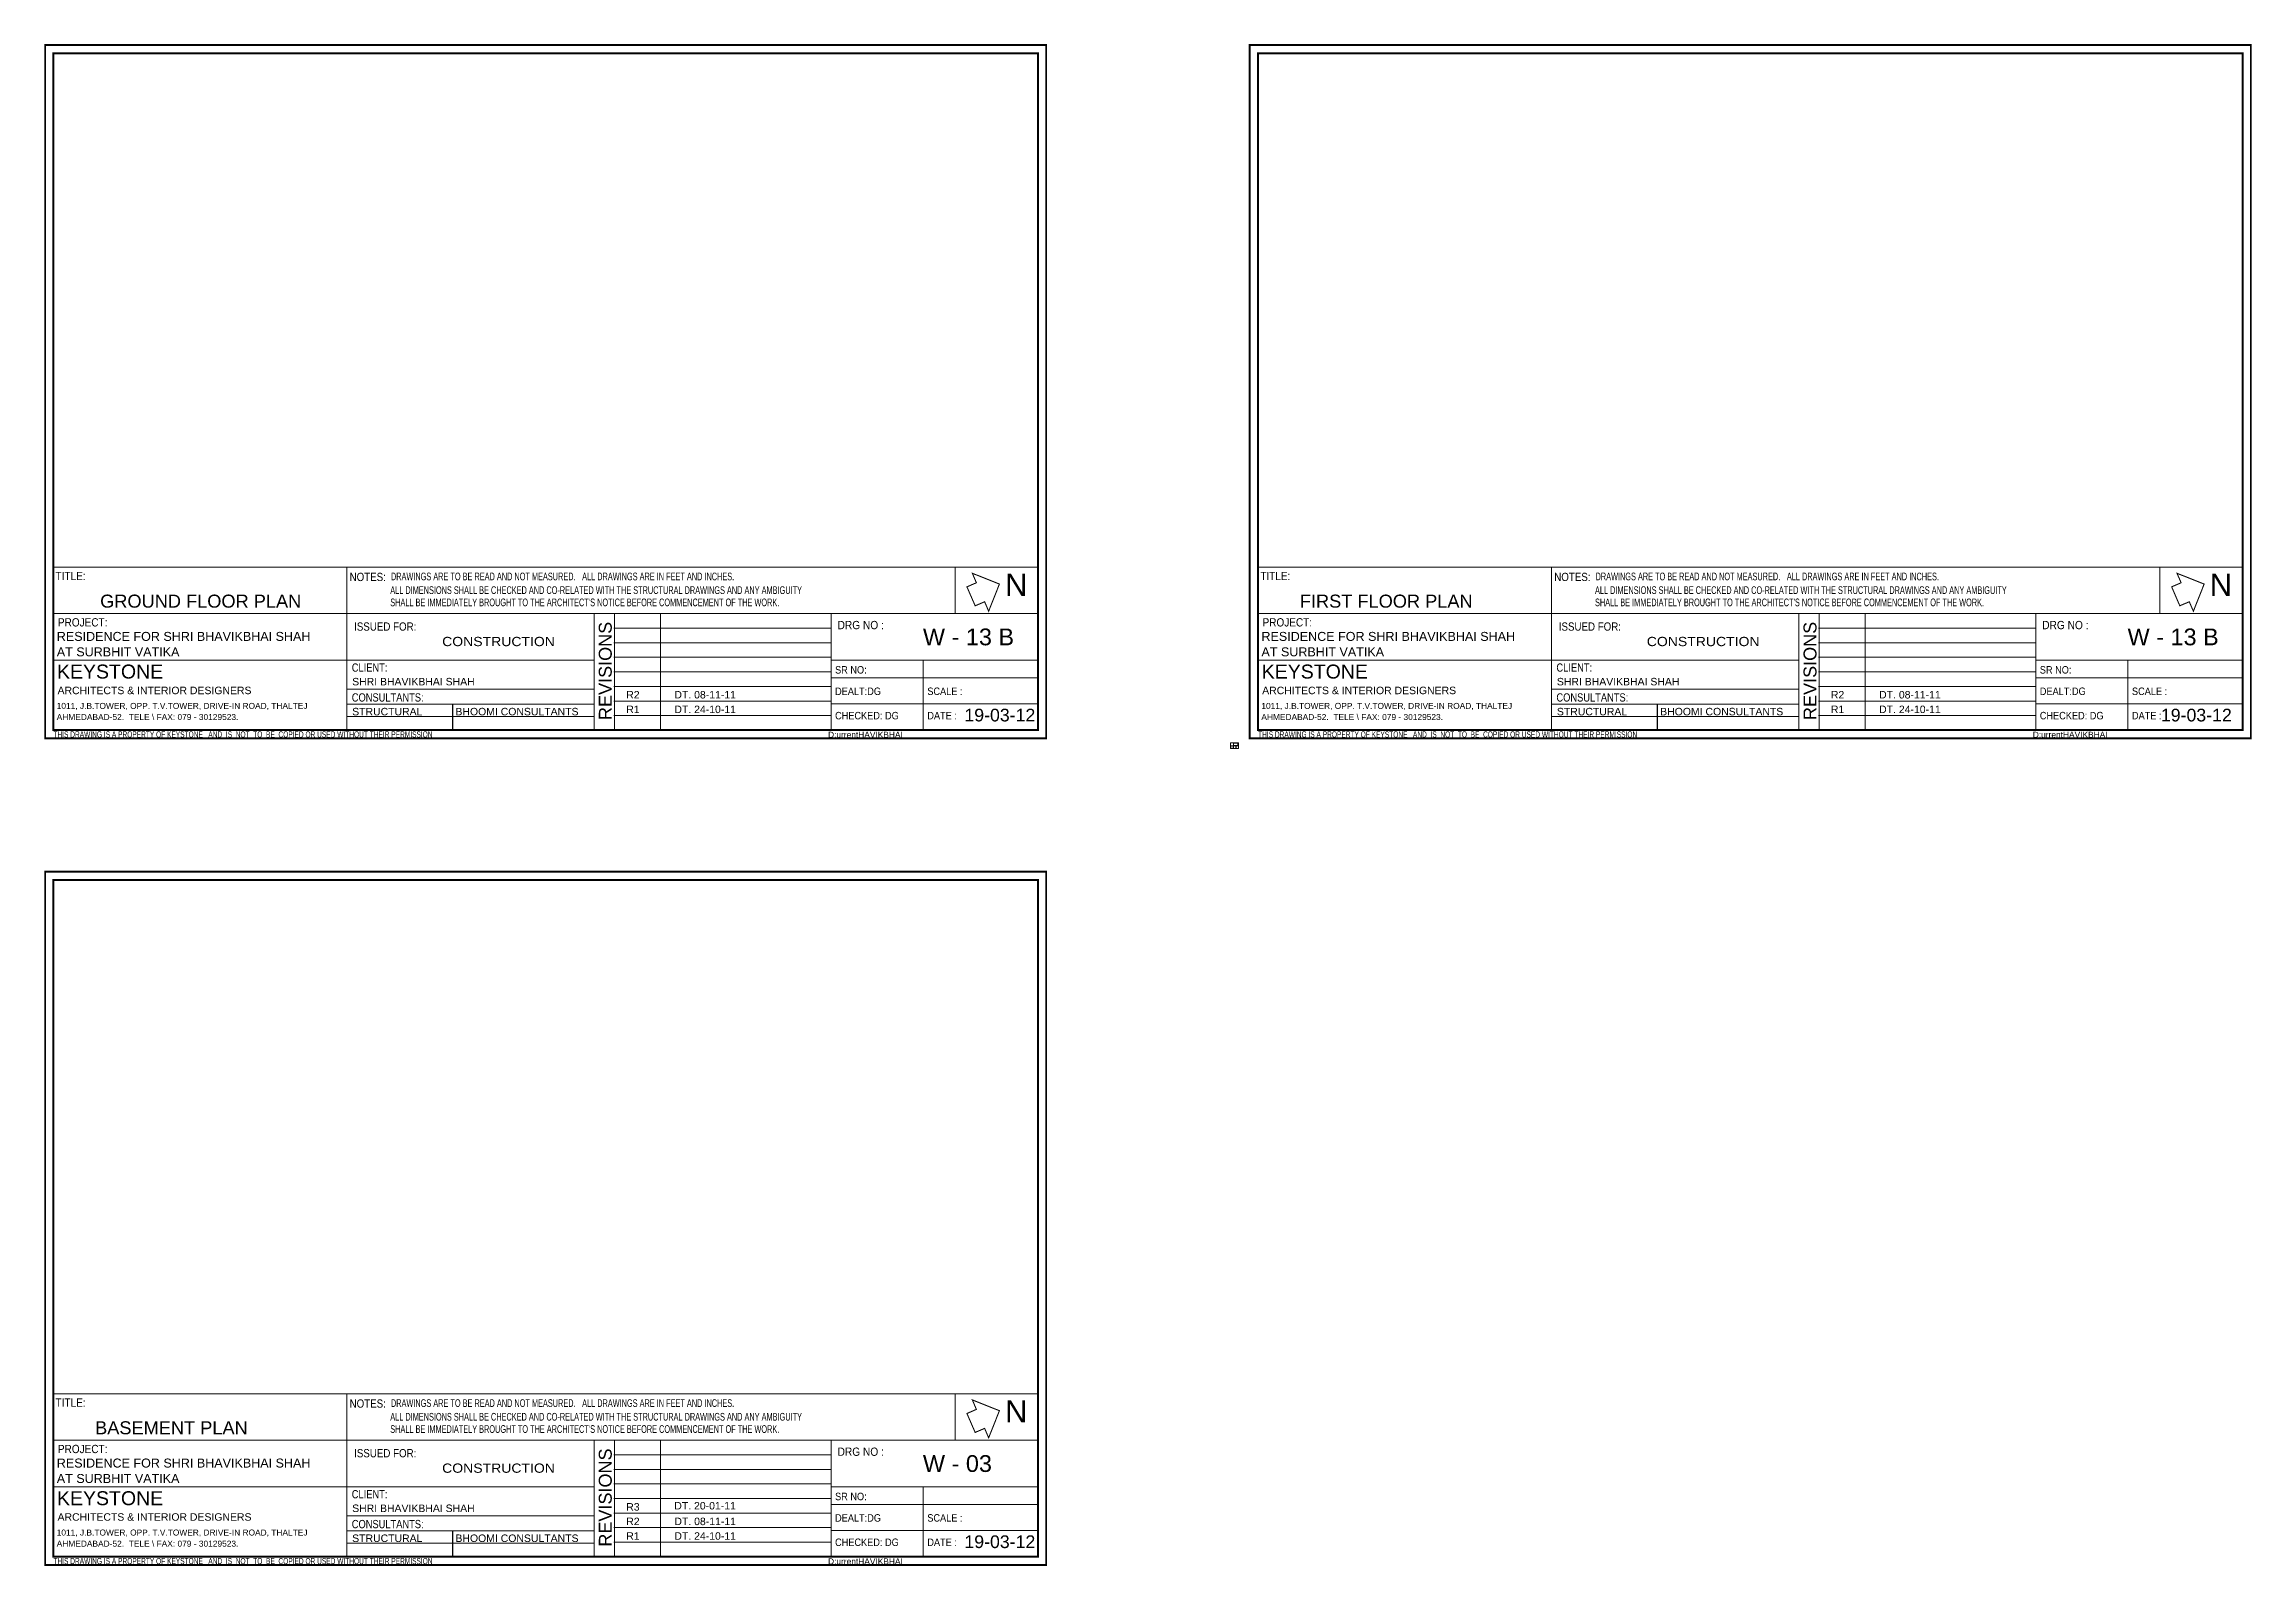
# Paper-space layout 'LIFT' of a CAD drawing. Header units: inches. Extents: x 172 to 2530, y -871 to 754.
# The model-space entities are those that its viewports show. They can reach past a viewport. Long polylines and large blocks are cut down to what shows.
import ezdxf

# ---------------------------------------------------------------- set-up
doc = ezdxf.new("R2010")
doc.units = ezdxf.units.IN
doc.header["$MEASUREMENT"] = 0
for name, color, linetype, lineweight in [('dim', 7, 'Continuous', 20), ('ele', 7, 'Continuous', 18), ('hatch', 8, 'Continuous', 5), ('LAYER-2', 7, 'Continuous', 9), ('title', 7, 'Continuous', 15)]:
    doc.layers.add(name, color=color, linetype=linetype, lineweight=lineweight)
doc.styles.add('1.5', font='arial.ttf', dxfattribs={"height": 1.5})
doc.styles.add('6', font='arial.ttf', dxfattribs={"height": 6})
doc.styles.add('details', font='arial.ttf', dxfattribs={"height": 3})
doc.styles.get("Standard").update_dxf_attribs({"font": 'arial.ttf'})
doc.styles.add('style1', font='arial.ttf', dxfattribs={"height": 12})

msp = doc.modelspace()

# ---------------------------------------------------------------- texts
at = {"layer": 'hatch', "insert": (475.677, 417.9), "char_height": 0.252, "attachment_point": 7, "style": '6'}
msp.add_mtext('\\P', dxfattribs=at)

psp = doc.layouts.new('LIFT')

# ---------------------------------------------------------------- linework, layer by layer
for p, q in [((608, 49.4), (608, 21.9)), ((1894.4, 49.4), (1894.4, 21.9)), ((608, -833.4), (608, -860.9))]:
    psp.add_line(p, q)
at = {"const_width": 1.12}
for points in [[(1157.4, 174.8), (1167.5, 179.2), (1163.2, 189.3), (1192.1, 177.8), (1180.6, 148.8), (1176.3, 158.9), (1166.2, 154.6)], [(2443.9, 174.8), (2454, 179.2), (2449.6, 189.3), (2478.6, 177.8), (2467.1, 148.8), (2462.7, 158.9), (2452.6, 154.6)], [(1157.4, -708), (1167.5, -703.6), (1163.2, -693.5), (1192.1, -705), (1180.6, -734), (1176.3, -723.9), (1166.2, -728.2)]]:
    psp.add_lwpolyline(points, close=True, dxfattribs=at)
for p in [(781.2, 130.6), (2067.6, 130.6), (781.2, 115.1), (781.2, 99.6), (2067.6, 115.1), (2067.6, 99.6), (781.2, 84), (2067.6, 84), (781.2, 68.5), (781.2, 52.9), (2067.6, 68.5), (2067.6, 52.9), (781.2, 37.4), (2067.6, 37.4), (781.2, -752.2), (781.2, -767.7), (781.2, -783.2), (781.2, -798.8), (781.2, -814.3), (781.2, -829.8), (781.2, -845.4)]:
    psp.add_point(p)
at = {"layer": 'ele'}
psp.add_lwpolyline([(1439, 8.1), (1447.5, 8.1), (1447.5, 2.1), (1439, 2.1)], close=True, dxfattribs=at)
at = {"layer": 'title'}
for p, q in [((181.8, 195.9), (1233.3, 195.9)), ((495.3, 195.9), (495.3, 21.9)), ((1145, 195.9), (1145, 146.2)), ((1468.2, 195.9), (2519.8, 195.9)), ((1781.7, 195.9), (1781.7, 21.9)), ((2431.4, 195.9), (2431.4, 146.2)), ((181.8, 146.2), (1233.3, 146.2)), ((181.8, 146.2), (1233.3, 146.2)), ((181.8, 146.2), (181.8, 21.9)), ((759.5, 146.2), (759.5, 21.9)), ((781.2, 146.2), (781.2, 21.9)), ((830.2, 146.2), (830.2, 21.9)), ((1012.3, 146.2), (1012.3, 21.9)), ((1233.3, 146.2), (1233.3, 21.9)), ((1468.2, 146.2), (2519.8, 146.2)), ((1468.2, 146.2), (2519.8, 146.2)), ((1468.2, 146.2), (1468.2, 21.9)), ((2045.9, 146.2), (2045.9, 21.9)), ((2067.6, 146.2), (2067.6, 21.9)), ((2116.6, 146.2), (2116.6, 21.9)), ((2298.7, 146.2), (2298.7, 21.9)), ((2519.8, 146.2), (2519.8, 21.9)), ((1012.3, 130.6), (781.2, 130.6)), ((2298.7, 130.6), (2067.6, 130.6)), ((181.8, 96.5), (495.3, 96.5)), ((495.3, 96.5), (759.5, 96.5)), ((1012.3, 115.1), (781.2, 115.1)), ((1012.3, 99.6), (781.2, 99.6)), ((1012.3, 96.5), (1233.3, 96.5)), ((1110.7, 21.9), (1110.7, 96.5)), ((1468.2, 96.5), (1781.7, 96.5)), ((1781.7, 96.5), (2045.9, 96.5)), ((2298.7, 115.1), (2067.6, 115.1)), ((2298.7, 99.6), (2067.6, 99.6)), ((2298.7, 96.5), (2519.8, 96.5)), ((2397.1, 21.9), (2397.1, 96.5)), ((1012.3, 84), (781.2, 84)), ((1233.3, 77.8), (1012.3, 77.8)), ((2298.7, 84), (2067.6, 84)), ((2519.8, 77.8), (2298.7, 77.8)), ((495.3, 65.4), (759.5, 65.4)), ((495.3, 49.4), (759.5, 49.4)), ((1012.3, 68.5), (781.2, 68.5)), ((1012.3, 52.9), (781.2, 52.9)), ((1233.3, 49.8), (1012.3, 49.8)), ((1781.7, 65.4), (2045.9, 65.4)), ((1781.7, 49.4), (2045.9, 49.4)), ((2298.7, 68.5), (2067.6, 68.5)), ((2298.7, 52.9), (2067.6, 52.9)), ((2519.8, 49.8), (2298.7, 49.8)), ((495.3, 36.3), (759.5, 36.3)), ((1012.3, 37.4), (781.2, 37.4)), ((1781.7, 36.3), (2045.9, 36.3)), ((2298.7, 37.4), (2067.6, 37.4)), ((1233.3, 21.9), (181.8, 21.9)), ((1233.3, 21.9), (181.8, 21.9)), ((2519.8, 21.9), (1468.2, 21.9)), ((2519.8, 21.9), (1468.2, 21.9)), ((181.8, -686.9), (1233.3, -686.9)), ((495.3, -686.9), (495.3, -860.9)), ((1145, -686.9), (1145, -736.6)), ((181.8, -736.6), (1233.3, -736.6)), ((181.8, -736.6), (1233.3, -736.6)), ((181.8, -736.6), (181.8, -860.9)), ((759.5, -736.6), (759.5, -860.9)), ((781.2, -736.6), (781.2, -860.9)), ((1012.3, -752.2), (781.2, -752.2)), ((830.2, -736.6), (830.2, -860.9)), ((1012.3, -736.6), (1012.3, -860.9)), ((1233.3, -736.6), (1233.3, -860.9)), ((1012.3, -767.7), (781.2, -767.7)), ((181.8, -786.3), (495.3, -786.3)), ((495.3, -786.3), (759.5, -786.3)), ((1012.3, -783.2), (781.2, -783.2)), ((1012.3, -798.8), (781.2, -798.8)), ((1012.3, -786.3), (1233.3, -786.3)), ((1110.7, -860.9), (1110.7, -786.3)), ((495.3, -817.4), (759.5, -817.4)), ((1012.3, -814.3), (781.2, -814.3)), ((1233.3, -805), (1012.3, -805)), ((495.3, -833.4), (759.5, -833.4)), ((495.3, -846.5), (759.5, -846.5)), ((1012.3, -829.8), (781.2, -829.8)), ((1012.3, -845.4), (781.2, -845.4)), ((1233.3, -833), (1012.3, -833)), ((1233.3, -860.9), (181.8, -860.9)), ((1233.3, -860.9), (181.8, -860.9))]:
    psp.add_line(p, q, dxfattribs=at)
at = {"layer": 'title', "const_width": 1.96}
for points in [[(1242.1, 753.4), (1242.1, 13.1), (173, 13.1), (173, 753.4)], [(1233.3, 744.6), (1233.3, 21.9), (181.8, 21.9), (181.8, 744.6)], [(2528.5, 753.4), (2528.5, 13.1), (1459.4, 13.1), (1459.4, 753.4)], [(2519.8, 744.6), (2519.8, 21.9), (1468.2, 21.9), (1468.2, 744.6)], [(1242.1, -129.4), (1242.1, -869.7), (173, -869.7), (173, -129.4)], [(1233.3, -138.2), (1233.3, -860.9), (181.8, -860.9), (181.8, -138.2)]]:
    psp.add_lwpolyline(points, close=True, dxfattribs=at)

# ---------------------------------------------------------------- texts
at = {"style": '6'}
for p in [(1198.1, 165.2), (2484.5, 165.2), (1198.1, -717.6)]:
    psp.add_text('N', height=23.7, dxfattribs=at).set_placement(p)
for p in [(778.1, 32.6), (2064.6, 32.6), (778.1, -850.2)]:
    psp.add_text('REVISIONS', height=13.79, rotation=90, dxfattribs=at).set_placement(p)
at = {"layer": 'ele', "style": '1.5'}
for s, p in [('BASEMENT LVL', (1439.2, 2.2)), ('SECTION', (1442, 5.3)), ('GROUND FLOOR LVL', (1442, 2.2)), ('FIRST FLOOR LVL', (1444.8, 2.2))]:
    psp.add_text(s, height=0.105, dxfattribs=at).set_placement(p)
at = {"layer": 'LAYER-2'}
for s, height, width, p in [('DRAWINGS ARE TO BE READ AND NOT MEASURED.', 8.227, 0.681738, (542.3, 181.8)), ('ALL DRAWINGS ARE IN FEET AND INCHES.', 8.227, 0.681738, (746.5, 181.8)), ('DRAWINGS ARE TO BE READ AND NOT MEASURED.', 8.227, 0.681738, (1828.7, 181.8)), ('ALL DRAWINGS ARE IN FEET AND INCHES.', 8.227, 0.681738, (2033, 181.8)), ('ALL DIMENSIONS SHALL BE CHECKED AND CO-RELATED WITH THE STRUCTURAL DRAWINGS AND ANY AMBIGUITY  ', 8.227, 0.681738, (541.6, 167.2)), ('ALL DIMENSIONS SHALL BE CHECKED AND CO-RELATED WITH THE STRUCTURAL DRAWINGS AND ANY AMBIGUITY  ', 8.227, 0.681738, (1828.1, 167.2)), ("SHALL BE IMMEDIATELY BROUGHT TO THE ARCHITECT'S NOTICE BEFORE COMMENCEMENT OF THE WORK.", 8.227, 0.681738, (541.6, 154.1)), ("SHALL BE IMMEDIATELY BROUGHT TO THE ARCHITECT'S NOTICE BEFORE COMMENCEMENT OF THE WORK.", 8.227, 0.681738, (1828.1, 154.1)), ('CONSTRUCTION', 9.888, 1.082474, (597, 111.5)), ('CONSTRUCTION', 9.888, 1.082474, (1883.4, 111.5)), ('ALL DIMENSIONS SHALL BE CHECKED AND CO-RELATED WITH THE STRUCTURAL DRAWINGS AND ANY AMBIGUITY  ', 8.227, 0.681738, (541.6, -715.6)), ('DRAWINGS ARE TO BE READ AND NOT MEASURED.', 8.227, 0.681738, (542.3, -701)), ('ALL DRAWINGS ARE IN FEET AND INCHES.', 8.227, 0.681738, (746.5, -701)), ("SHALL BE IMMEDIATELY BROUGHT TO THE ARCHITECT'S NOTICE BEFORE COMMENCEMENT OF THE WORK.", 8.227, 0.681738, (541.6, -728.7)), ('CONSTRUCTION', 9.888, 1.082474, (597, -771.3))]:
    psp.add_text(s, height=height, dxfattribs=dict(at, width=width)).set_placement(p)
at = {"layer": 'title'}
for s, height, width, p in [('TITLE:', 8.84, 0.865892, (184.2, 182)), ('NOTES:', 8.84, 0.841924, (498.2, 181)), ('TITLE:', 8.84, 0.865892, (1470.7, 182)), ('NOTES:', 8.84, 0.841924, (1784.6, 181)), ('PROJECT:', 8.84, 0.865892, (186.7, 132.5)), ('PROJECT:', 8.84, 0.865892, (1473.1, 132.5)), ('ISSUED FOR:', 8.842, 0.841924, (503, 128)), ('DRG NO :', 8.84, 0.877948, (1019.3, 129.6)), ('ISSUED FOR:', 8.842, 0.841924, (1789.4, 128)), ('DRG NO :', 8.84, 0.877948, (2305.7, 129.6)), ('CLIENT:', 8.84, 0.804157, (500.5, 84.2)), ('SR NO:', 7.99, 0.877948, (1016.6, 82.2)), ('CLIENT:', 8.84, 0.804157, (1786.9, 84.2)), ('SR NO:', 7.99, 0.877948, (2303.1, 82.2)), ('CONSULTANTS:', 8.842, 0.804157, (500.5, 52.3)), ('DEALT:DG', 7.99, 0.877948, (1016.6, 59.3)), ('SCALE : ', 7.99, 0.877948, (1115.1, 59.3)), ('CONSULTANTS:', 8.842, 0.804157, (1786.9, 52.3)), ('DEALT:DG', 7.99, 0.877948, (2303.1, 59.3)), ('SCALE : ', 7.99, 0.877948, (2401.5, 59.3)), ('CHECKED: DG', 7.989, 0.877948, (1016.6, 33.3)), ('DATE : ', 7.99, 0.877948, (1115.1, 33.3)), ('CHECKED: DG', 7.989, 0.877948, (2303.1, 33.3)), ('DATE : ', 7.99, 0.877948, (2401.5, 33.3)), ('THIS DRAWING IS A PROPERTY OF KEYSTONE   AND  IS  NOT  TO  BE  COPIED OR USED WITHOUT THEIR PERMISSION  ', 6.6297, 0.607091, (181.9, 13.9)), ('THIS DRAWING IS A PROPERTY OF KEYSTONE   AND  IS  NOT  TO  BE  COPIED OR USED WITHOUT THEIR PERMISSION  ', 6.6297, 0.607091, (1468.3, 13.9)), ('TITLE:', 8.84, 0.865892, (184.2, -700.8)), ('NOTES:', 8.84, 0.841924, (498.2, -701.8)), ('PROJECT:', 8.84, 0.865892, (186.7, -750.3)), ('ISSUED FOR:', 8.842, 0.841924, (503, -754.8)), ('DRG NO :', 8.84, 0.877948, (1019.3, -753.2)), ('CLIENT:', 8.84, 0.804157, (500.5, -798.6)), ('SR NO:', 7.99, 0.877948, (1016.6, -800.6)), ('CONSULTANTS:', 8.842, 0.804157, (500.5, -830.5)), ('DEALT:DG', 7.99, 0.877948, (1016.6, -823.5)), ('SCALE : ', 7.99, 0.877948, (1115.1, -823.5)), ('CHECKED: DG', 7.989, 0.877948, (1016.6, -849.5)), ('DATE : ', 7.99, 0.877948, (1115.1, -849.5)), ('THIS DRAWING IS A PROPERTY OF KEYSTONE   AND  IS  NOT  TO  BE  COPIED OR USED WITHOUT THEIR PERMISSION  ', 6.6297, 0.607091, (181.9, -868.9))]:
    psp.add_text(s, height=height, dxfattribs=dict(at, width=width)).set_placement(p)
for s, height, style, p in [(' GROUND FLOOR PLAN', 13.904, 'style1', (226.4, 152.6)), ('FIRST FLOOR PLAN', 13.904, 'style1', (1512.9, 152.6)), ('RESIDENCE FOR SHRI BHAVIKBHAI SHAH', 9.587, 'style1', (185.5, 117.1)), ('W - 13 B', 17.92, '6', (1110.4, 112.4)), ('RESIDENCE FOR SHRI BHAVIKBHAI SHAH', 9.587, 'style1', (1471.9, 117.1)), ('W - 13 B', 17.92, '6', (2396.8, 112.4)), ('AT SURBHIT VATIKA', 9.587, 'style1', (185.5, 100.6)), ('AT SURBHIT VATIKA', 9.587, 'style1', (1471.9, 100.6)), ('KEYSTONE', 14.91, 'details', (185.7, 76.9)), ('SHRI BHAVIKBHAI SHAH', 7.989, 'style1', (500.9, 69.6)), ('KEYSTONE', 14.91, 'details', (1472.2, 76.9)), ('SHRI BHAVIKBHAI SHAH', 7.989, 'style1', (1787.4, 69.6)), ('1011, J.B.TOWER, OPP. T.V.TOWER, DRIVE-IN ROAD, THALTEJ', 6.391, 'style1', (185.4, 44.5)), ('ARCHITECTS & INTERIOR DESIGNERS', 7.989, 'style1', (186.3, 60.2)), ('R2', 7.99, 'style1', (793.6, 55.6)), ('R1', 7.99, 'style1', (793.6, 40)), ('DT. 08-11-11', 7.989, 'style1', (845, 55.6)), ('DT. 24-10-11', 7.989, 'style1', (845, 40)), ('1011, J.B.TOWER, OPP. T.V.TOWER, DRIVE-IN ROAD, THALTEJ', 6.391, 'style1', (1471.8, 44.5)), ('ARCHITECTS & INTERIOR DESIGNERS', 7.989, 'style1', (1472.7, 60.2)), ('R2', 7.99, 'style1', (2080, 55.6)), ('R1', 7.99, 'style1', (2080, 40)), ('DT. 08-11-11', 7.989, 'style1', (2131.5, 55.6)), ('DT. 24-10-11', 7.989, 'style1', (2131.5, 40)), ('AHMEDABAD-52.  TELE \\ FAX: 079 - 30129523.', 6.391, 'style1', (185.4, 32.6)), ('STRUCTURAL', 7.99, 'style1', (500.9, 37.6)), ('BHOOMI CONSULTANTS', 7.989, 'style1', (611.2, 37.6)), ('19-03-12', 13.54, '6', (1154.7, 31.1)), ('AHMEDABAD-52.  TELE \\ FAX: 079 - 30129523.', 6.391, 'style1', (1471.8, 32.6)), ('STRUCTURAL', 7.99, 'style1', (1787.4, 37.6)), ('BHOOMI CONSULTANTS', 7.989, 'style1', (1897.7, 37.6)), ('19-03-12', 13.54, '6', (2432.4, 31.1)), ('BASEMENT PLAN', 13.904, 'style1', (226.4, -730.2)), ('W - 03 ', 17.92, '6', (1110.4, -770.4)), ('AT SURBHIT VATIKA', 9.587, 'style1', (185.5, -782.2)), ('RESIDENCE FOR SHRI BHAVIKBHAI SHAH', 9.587, 'style1', (185.5, -765.7)), ('KEYSTONE', 14.91, 'details', (185.7, -805.9)), ('ARCHITECTS & INTERIOR DESIGNERS', 7.989, 'style1', (186.3, -822.5)), ('SHRI BHAVIKBHAI SHAH', 7.989, 'style1', (500.9, -813.2)), ('R3', 7.99, 'style1', (793.6, -811.7)), ('R2', 7.99, 'style1', (793.6, -827.2)), ('DT. 20-01-11', 7.989, 'style1', (844.9, -810.5)), ('DT. 08-11-11', 7.989, 'style1', (845, -827.2)), ('AHMEDABAD-52.  TELE \\ FAX: 079 - 30129523.', 6.391, 'style1', (185.4, -850.2)), ('1011, J.B.TOWER, OPP. T.V.TOWER, DRIVE-IN ROAD, THALTEJ', 6.391, 'style1', (185.4, -838.3)), ('STRUCTURAL', 7.99, 'style1', (500.9, -845.2)), ('BHOOMI CONSULTANTS', 7.989, 'style1', (611.2, -845.2)), ('R1', 7.99, 'style1', (793.6, -842.8)), ('DT. 24-10-11', 7.989, 'style1', (845, -842.8)), ('19-03-12', 13.54, '6', (1154.7, -851.7))]:
    psp.add_text(s, height=height, dxfattribs=dict(at, style=style)).set_placement(p)
at = {"layer": 'title', "char_height": 6.391, "width": 337.043, "attachment_point": 1}
for insert in [(1009.1, 20.1), (2295.6, 20.1), (1009.1, -862.7)]:
    psp.add_mtext('D:{urrentHAVIKBHAI}', dxfattribs=dict(at, insert=insert))

# ---------------------------------------------------------------- viewports
at = {"layer": 'dim'}
psp.add_viewport(center=(707.5, 470.3), size=(1051.5, 548.716), view_center_point=(3758.836, 366.253), view_height=234.54103, dxfattribs=at)
for center, view_center_point, view_height, status in [((1994, 470.3), (2148.494, 370.01), 234.54103, 7), ((707.5, -412.5), (397.211, 366.534), 234.49414, 8)]:
    psp.add_viewport(center=center, size=(1051.5, 548.716), view_center_point=view_center_point, view_height=view_height, status=status, dxfattribs=at)
at = {"layer": 'ele'}
for center, size, view_center_point, view_height, status in [((1440.5, 3.7), (2.64, 2.69), (376.562, 283.684), 455.7393, 6), ((1444.3, 6.7), (4.71, 2.624), (3991.556, 3286.979), 603.31952, 3), ((1443.3, 3.7), (2.64, 2.69), (3711.295, 282.026), 455.7393, 5), ((1446.2, 3.7), (2.64, 2.69), (2110.226, 286.998), 455.7393, 4)]:
    psp.add_viewport(center=center, size=size, view_center_point=view_center_point, view_height=view_height, status=status, dxfattribs=at)

doc.saveas('drawing.dxf')
